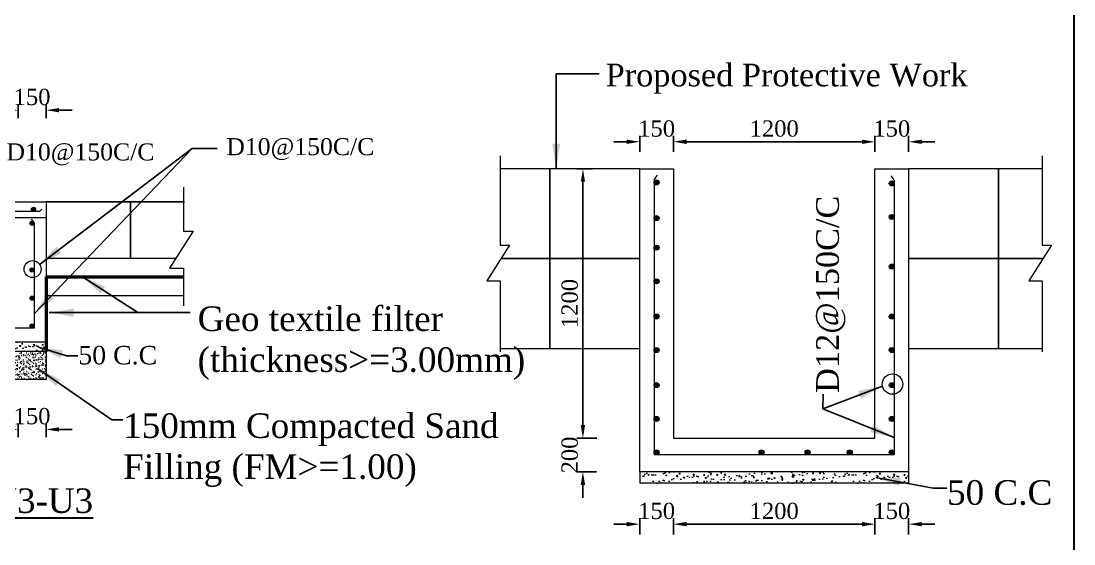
# Model space of a CAD drawing. Header units: metres. Extents: x -2434 to 11656, y -15288 to 8109.
# Drawn here: x 933 to 997.7, y -8324.4 to -8292.2 of the extents above; entities that cross this region are included whole.
import ezdxf

# ---------------------------------------------------------------- set-up
doc = ezdxf.new("R2010")
doc.units = ezdxf.units.M
doc.layers.add('Blocks', color=11, linetype='Continuous', lineweight=9)
doc.layers.add('LINE', color=7, linetype='Continuous')
doc.styles.get("Standard").update_dxf_attribs({"font": 'times.ttf'})
doc.dimstyles.get("Standard").update_dxf_attribs({"dimtxt": 0.5, "dimasz": 0.4075, "dimexe": 0.364, "dimexo": 0.219, "dimgap": 0.09, "dimtad": 0, "dimdec": 0, "dimlfac": 1000, "dimzin": 0, "dimdsep": 46, "dimtxsty": 'Standard', "dimcen": 0.09, "dimadec": 0, "dimazin": 0, "dimtfac": 1, "dimtdec": 0, "dimtofl": 0, "dimtmove": 0, "dimatfit": 3, "dimfxl": 1, "dimtolj": 1, "dimtzin": 0, "dimarcsym": 0})
pattern_1 = [(50, (988.93574, -8703.4802), (0.879952, -0.0769858), [0.0920115, -1.0121265]), (355, (988.9357, -8703.4802), (-0.1702228, 0.9228036), [0.0736092, -0.8097012]), (100.451, (989.0091, -8703.4866), (0.7097323, 0.8458136), [0.0781977, -0.8601747]), (46.1842, (988.9357, -8703.2348), (1.3093118, -0.2030644), [0.1380173, -1.5181897]), (96.6356, (989.0449, -8703.2518), (1.1466625, 1.1950654), [0.1172965, -1.290262]), (351.184, (988.9357, -8703.2348), (1.1466642, 1.1950633), [0.110414, -1.214552]), (21, (989.0584, -8703.2962), (0.7322999, -0.4939425), [0.0920115, -1.0121265]), (326, (989.0584, -8703.2962), (0.2985038, 0.8896279), [0.0736092, -0.8097012]), (71.4514, (989.11945, -8703.3373), (1.0308017, 0.3956874), [0.0781977, -0.8601747]), (37.5, (988.93574, -8703.4802), (0.01491795, 0.40840084), [0, -0.79988664, 0, -0.8219694, 0, -0.81276825]), (7.5, (988.93574, -8703.4802), (0.32273897, 0.4838722), [0, -0.46864524, 0, -0.78148434, 0, -0.30977205]), (327.5, (988.66216, -8703.4802), (0.65490257, -0.02766983), [0, -0.306705, 0, -0.9569196, 0, -1.2697587]), (317.5, (988.5395, -8703.4802), (0.71546395, 0.12280995), [0, -0.3987165, 0, -0.6354928, 0, -0.9017127])]
pattern_2 = [(50, (935.72, -8631.5901), (0.7332933, -0.0641548), [0.0766762, -0.8434387]), (355, (935.72, -8631.5901), (-0.1418524, 0.769003), [0.061341, -0.674751]), (100.451, (935.7811, -8631.5955), (0.5914436, 0.7048447), [0.0651647, -0.7168122]), (46.1842, (935.72, -8631.3857), (1.0910931, -0.1692204), [0.1150144, -1.265158]), (96.6356, (935.8109, -8631.3998), (0.955552, 0.995888), [0.097747, -1.0752184]), (351.184, (935.72, -8631.3857), (0.9555535, 0.995886), [0.0920115, -1.0121265]), (21, (935.8222, -8631.4368), (0.6102499, -0.4116187), [0.0766762, -0.8434387]), (326, (935.8222, -8631.4368), (0.2487532, 0.7413566), [0.061341, -0.674751]), (71.4514, (935.8731, -8631.4711), (0.8590014, 0.3297395), [0.0651647, -0.7168122]), (37.5, (935.71998, -8631.59013), (0.01243163, 0.34033403), [0, -0.6665722, 0, -0.6849745, 0, -0.6773069]), (7.5, (935.71998, -8631.59013), (0.26894914, 0.4032268), [0, -0.3905377, 0, -0.65123695, 0, -0.25814338]), (327.5, (935.492, -8631.59013), (0.54575215, -0.0230582), [0, -0.2555875, 0, -0.797433, 0, -1.05813225]), (317.5, (935.38976, -8631.59013), (0.59621996, 0.1023416), [0, -0.33226375, 0, -0.5295773, 0, -0.75142725])]
pattern_3 = [(37.5, (935.71998, -8631.59013), (-0.00920018, 0.28141261), [0, -0.221996, 0, -0.248285, 0, -0.23733125]), (7.5, (935.71998, -8631.59013), (0.2584759, 0.41217443), [0, -0.119761, 0, -0.2000885, 0, -0.07667625]), (327.5, (935.54034, -8631.59013), (0.45482061, 0.00082638), [0, -0.073025, 0, -0.26289, 0, -0.3432175]), (317.5, (935.54034, -8631.59013), (0.43904496, 0.12818436), [0, -0.0365125, 0, -0.172339, 0, -0.1971675])]
pattern_4 = [(50, (976.63166, -8703.4802), (0.879952, -0.0769858), [0.0920115, -1.0121265]), (355, (976.6317, -8703.4802), (-0.1702228, 0.9228036), [0.0736092, -0.8097012]), (100.451, (976.705, -8703.4866), (0.7097323, 0.8458136), [0.0781977, -0.8601747]), (46.1842, (976.6317, -8703.2348), (1.3093118, -0.2030644), [0.1380173, -1.5181897]), (96.6356, (976.7408, -8703.2518), (1.1466625, 1.1950654), [0.1172965, -1.290262]), (351.184, (976.6317, -8703.2348), (1.1466642, 1.1950633), [0.110414, -1.214552]), (21, (976.75434, -8703.2962), (0.7322999, -0.4939425), [0.0920115, -1.0121265]), (326, (976.7543, -8703.2962), (0.2985038, 0.8896279), [0.0736092, -0.8097012]), (71.4514, (976.8154, -8703.3373), (1.0308017, 0.3956874), [0.0781977, -0.8601747]), (37.5, (976.63166, -8703.4802), (0.01491795, 0.40840084), [0, -0.79988664, 0, -0.8219694, 0, -0.81276825]), (7.5, (976.63166, -8703.4802), (0.32273897, 0.4838722), [0, -0.46864524, 0, -0.78148434, 0, -0.30977205]), (327.5, (976.35808, -8703.4802), (0.65490257, -0.02766983), [0, -0.306705, 0, -0.9569196, 0, -1.2697587]), (317.5, (976.2354, -8703.4802), (0.71546395, 0.12280995), [0, -0.3987165, 0, -0.6354928, 0, -0.9017127])]

# ---------------------------------------------------------------- blocks, each defined once
blk = doc.blocks.new('*D971')
at = {"layer": 'Blocks', "color": 0, "lineweight": -2, "ltscale": 0.5}
for p, q in [((970.229, -8299.642), (969.429, -8299.642)), ((971.029, -8300.27), (971.029, -8299.278)), ((973.099, -8300.27), (973.099, -8299.278)), ((973.899, -8299.642), (974.699, -8299.642))]:
    blk.add_line(p, q, dxfattribs=at)
at = {"layer": 'Blocks', "color": 0, "lineweight": -3, "ltscale": 0.5}
for points in [[(970.229, -8299.509), (970.229, -8299.776), (971.029, -8299.642)], [(973.899, -8299.509), (973.899, -8299.776), (973.099, -8299.642)]]:
    blk.add_solid(points, dxfattribs=at)
at = {"layer": 'Defpoints', "color": 0, "lineweight": -3, "ltscale": 0.5}
for p in [(973.099, -8299.642), (971.029, -8300.489), (973.099, -8300.489)]:
    blk.add_point(p, dxfattribs=at)
at = {"layer": 'Blocks', "color": 0, "lineweight": 30, "ltscale": 0.5, "insert": (972.064, -8298.834), "char_height": 1, "attachment_point": 5}
blk.add_mtext('\\A1;150', dxfattribs=at)
blk = doc.blocks.new('*D972')
at = {"layer": 'Blocks', "color": 0, "lineweight": -2, "ltscale": 0.5}
for p, q in [((984.674, -8299.642), (983.874, -8299.642)), ((985.474, -8300.27), (985.474, -8299.278)), ((987.544, -8300.27), (987.544, -8299.278)), ((988.344, -8299.642), (989.144, -8299.642))]:
    blk.add_line(p, q, dxfattribs=at)
at = {"layer": 'Blocks', "color": 0, "lineweight": -3, "ltscale": 0.5}
for points in [[(984.674, -8299.509), (984.674, -8299.776), (985.474, -8299.642)], [(988.344, -8299.509), (988.344, -8299.776), (987.544, -8299.642)]]:
    blk.add_solid(points, dxfattribs=at)
at = {"layer": 'Defpoints', "color": 0, "lineweight": -3, "ltscale": 0.5}
for p in [(987.544, -8299.642), (985.474, -8300.489), (987.544, -8300.489)]:
    blk.add_point(p, dxfattribs=at)
at = {"layer": 'Blocks', "color": 0, "lineweight": 30, "ltscale": 0.5, "insert": (986.509, -8298.834), "char_height": 1, "attachment_point": 5}
blk.add_mtext('\\A1;150', dxfattribs=at)
blk = doc.blocks.new('*D973')
at = {"layer": 'Blocks', "color": 0, "lineweight": -2, "ltscale": 0.5}
for p, q in [((973.099, -8300.27), (973.099, -8299.278)), ((973.899, -8299.642), (984.674, -8299.642)), ((985.474, -8300.27), (985.474, -8299.278))]:
    blk.add_line(p, q, dxfattribs=at)
at = {"layer": 'Blocks', "color": 0, "lineweight": -3, "ltscale": 0.5}
for points in [[(973.899, -8299.509), (973.899, -8299.776), (973.099, -8299.642)], [(984.674, -8299.509), (984.674, -8299.776), (985.474, -8299.642)]]:
    blk.add_solid(points, dxfattribs=at)
at = {"layer": 'Defpoints', "color": 0, "lineweight": -3, "ltscale": 0.5}
for p in [(985.474, -8299.642), (973.099, -8300.489), (985.474, -8300.489)]:
    blk.add_point(p, dxfattribs=at)
at = {"layer": 'Blocks', "color": 0, "lineweight": 30, "ltscale": 0.5, "insert": (979.286, -8298.834), "char_height": 1, "attachment_point": 5}
blk.add_mtext('\\A1;1200', dxfattribs=at)
blk = doc.blocks.new('*D974')
at = {"layer": 'Blocks', "color": 0, "lineweight": -2, "ltscale": 0.5}
for p, q in [((968.117, -8301.304), (967.171, -8301.304)), ((967.535, -8302.104), (967.535, -8317.064)), ((968.382, -8317.864), (967.171, -8317.864))]:
    blk.add_line(p, q, dxfattribs=at)
at = {"layer": 'Blocks', "color": 0, "lineweight": -3, "ltscale": 0.5}
for points in [[(967.402, -8302.104), (967.668, -8302.104), (967.535, -8301.304)], [(967.402, -8317.064), (967.668, -8317.064), (967.535, -8317.864)]]:
    blk.add_solid(points, dxfattribs=at)
at = {"layer": 'Defpoints', "color": 0, "lineweight": -3, "ltscale": 0.5}
for p in [(968.336, -8301.304), (967.535, -8317.864), (968.601, -8317.864)]:
    blk.add_point(p, dxfattribs=at)
at = {"layer": 'Blocks', "color": 0, "lineweight": 30, "ltscale": 0.5, "insert": (966.726, -8309.584), "char_height": 1, "attachment_point": 5, "rotation": 90}
blk.add_mtext('\\A1;1200', dxfattribs=at)
blk = doc.blocks.new('*D975')
at = {"layer": 'Blocks', "color": 0, "lineweight": -2, "ltscale": 0.5}
for p, q in [((971.029, -8323.779), (971.029, -8322.788)), ((973.099, -8323.779), (973.099, -8322.788)), ((970.229, -8323.152), (969.429, -8323.152)), ((973.899, -8323.152), (974.699, -8323.152))]:
    blk.add_line(p, q, dxfattribs=at)
at = {"layer": 'Blocks', "color": 0, "lineweight": -3, "ltscale": 0.5}
for points in [[(970.229, -8323.018), (970.229, -8323.285), (971.029, -8323.152)], [(973.899, -8323.018), (973.899, -8323.285), (973.099, -8323.152)]]:
    blk.add_solid(points, dxfattribs=at)
at = {"layer": 'Defpoints', "color": 0, "lineweight": -3, "ltscale": 0.5}
for p in [(973.099, -8323.152), (971.029, -8323.998), (973.099, -8323.998)]:
    blk.add_point(p, dxfattribs=at)
at = {"layer": 'Blocks', "color": 0, "lineweight": 30, "ltscale": 0.5, "insert": (972.064, -8322.343), "char_height": 1, "attachment_point": 5}
blk.add_mtext('\\A1;150', dxfattribs=at)
blk = doc.blocks.new('*D976')
at = {"layer": 'Blocks', "color": 0, "lineweight": -2, "ltscale": 0.5}
for p, q in [((985.474, -8323.779), (985.474, -8322.788)), ((987.544, -8323.779), (987.544, -8322.788)), ((984.674, -8323.152), (983.874, -8323.152)), ((988.344, -8323.152), (989.144, -8323.152))]:
    blk.add_line(p, q, dxfattribs=at)
at = {"layer": 'Blocks', "color": 0, "lineweight": -3, "ltscale": 0.5}
for points in [[(984.674, -8323.018), (984.674, -8323.285), (985.474, -8323.152)], [(988.344, -8323.018), (988.344, -8323.285), (987.544, -8323.152)]]:
    blk.add_solid(points, dxfattribs=at)
at = {"layer": 'Defpoints', "color": 0, "lineweight": -3, "ltscale": 0.5}
for p in [(987.544, -8323.152), (985.474, -8323.998), (987.544, -8323.998)]:
    blk.add_point(p, dxfattribs=at)
at = {"layer": 'Blocks', "color": 0, "lineweight": 30, "ltscale": 0.5, "insert": (986.509, -8322.343), "char_height": 1, "attachment_point": 5}
blk.add_mtext('\\A1;150', dxfattribs=at)
blk = doc.blocks.new('*D977')
at = {"layer": 'Blocks', "color": 0, "lineweight": -2, "ltscale": 0.5}
for p, q in [((973.099, -8323.779), (973.099, -8322.788)), ((985.474, -8323.779), (985.474, -8322.788)), ((973.899, -8323.152), (984.674, -8323.152))]:
    blk.add_line(p, q, dxfattribs=at)
at = {"layer": 'Blocks', "color": 0, "lineweight": -3, "ltscale": 0.5}
for points in [[(973.899, -8323.018), (973.899, -8323.285), (973.099, -8323.152)], [(984.674, -8323.018), (984.674, -8323.285), (985.474, -8323.152)]]:
    blk.add_solid(points, dxfattribs=at)
at = {"layer": 'Defpoints', "color": 0, "lineweight": -3, "ltscale": 0.5}
for p in [(985.474, -8323.152), (973.099, -8323.998), (985.474, -8323.998)]:
    blk.add_point(p, dxfattribs=at)
at = {"layer": 'Blocks', "color": 0, "lineweight": 30, "ltscale": 0.5, "insert": (979.286, -8322.343), "char_height": 1, "attachment_point": 5}
blk.add_mtext('\\A1;1200', dxfattribs=at)
blk = doc.blocks.new('*D978')
at = {"layer": 'Blocks', "color": 0, "lineweight": -2, "ltscale": 0.5}
for p, q in [((967.535, -8317.064), (967.535, -8316.264)), ((968.382, -8317.864), (967.171, -8317.864)), ((968.37, -8319.934), (967.171, -8319.934)), ((967.535, -8320.734), (967.535, -8321.534))]:
    blk.add_line(p, q, dxfattribs=at)
at = {"layer": 'Blocks', "color": 0, "lineweight": -3, "ltscale": 0.5}
for points in [[(967.402, -8317.064), (967.668, -8317.064), (967.535, -8317.864)], [(967.402, -8320.734), (967.668, -8320.734), (967.535, -8319.934)]]:
    blk.add_solid(points, dxfattribs=at)
at = {"layer": 'Defpoints', "color": 0, "lineweight": -3, "ltscale": 0.5}
for p in [(968.601, -8317.864), (967.535, -8319.934), (968.589, -8319.934)]:
    blk.add_point(p, dxfattribs=at)
at = {"layer": 'Blocks', "color": 0, "lineweight": 30, "ltscale": 0.5, "insert": (966.726, -8318.899), "char_height": 1, "attachment_point": 5, "rotation": 90}
blk.add_mtext('\\A1;200', dxfattribs=at)
blk = doc.blocks.new('*D983')
at = {"layer": 'Blocks', "color": 0, "lineweight": -2, "ltscale": 0.5}
for p, q in [((932.035, -8297.701), (931.235, -8297.701)), ((932.835, -8298.188), (932.835, -8297.337)), ((934.56, -8298.188), (934.56, -8297.337)), ((935.36, -8297.701), (936.16, -8297.701))]:
    blk.add_line(p, q, dxfattribs=at)
at = {"layer": 'Blocks', "color": 0, "lineweight": -3, "ltscale": 0.5}
for points in [[(932.035, -8297.568), (932.035, -8297.835), (932.835, -8297.701)], [(935.36, -8297.568), (935.36, -8297.835), (934.56, -8297.701)]]:
    blk.add_solid(points, dxfattribs=at)
at = {"layer": 'Defpoints', "color": 0, "lineweight": -3, "ltscale": 0.5}
for p in [(934.56, -8297.701), (932.835, -8298.407), (934.56, -8298.407)]:
    blk.add_point(p, dxfattribs=at)
at = {"layer": 'Blocks', "color": 0, "lineweight": 30, "ltscale": 0.5, "insert": (933.698, -8296.893), "char_height": 1, "attachment_point": 5}
blk.add_mtext('\\A1;150', dxfattribs=at)
blk = doc.blocks.new('*D988')
at = {"layer": 'Blocks', "color": 0, "lineweight": -2, "ltscale": 0.5}
for p, q in [((932.835, -8317.813), (932.835, -8316.963)), ((934.56, -8317.813), (934.56, -8316.963)), ((932.035, -8317.327), (931.235, -8317.327)), ((935.36, -8317.327), (936.16, -8317.327))]:
    blk.add_line(p, q, dxfattribs=at)
at = {"layer": 'Blocks', "color": 0, "lineweight": -3, "ltscale": 0.5}
for points in [[(932.035, -8317.193), (932.035, -8317.46), (932.835, -8317.327)], [(935.36, -8317.193), (935.36, -8317.46), (934.56, -8317.327)]]:
    blk.add_solid(points, dxfattribs=at)
at = {"layer": 'Defpoints', "color": 0, "lineweight": -3, "ltscale": 0.5}
for p in [(934.56, -8317.327), (932.835, -8318.032), (934.56, -8318.032)]:
    blk.add_point(p, dxfattribs=at)
at = {"layer": 'Blocks', "color": 0, "lineweight": 30, "ltscale": 0.5, "insert": (933.698, -8316.518), "char_height": 1, "attachment_point": 5}
blk.add_mtext('\\A1;150', dxfattribs=at)
blk = doc.blocks.new('*D1098')
at = {"layer": 'Blocks', "color": 0, "lineweight": -2, "ltscale": 0.5}
for p, q in [((970.229, -8299.642), (969.429, -8299.642)), ((971.029, -8300.27), (971.029, -8299.278)), ((973.099, -8300.27), (973.099, -8299.278)), ((973.899, -8299.642), (974.699, -8299.642))]:
    blk.add_line(p, q, dxfattribs=at)
at = {"layer": 'Blocks', "color": 0, "lineweight": -3, "ltscale": 0.5}
for points in [[(970.229, -8299.509), (970.229, -8299.776), (971.029, -8299.642)], [(973.899, -8299.509), (973.899, -8299.776), (973.099, -8299.642)]]:
    blk.add_solid(points, dxfattribs=at)
at = {"layer": 'Defpoints', "color": 0, "lineweight": -3, "ltscale": 0.5}
for p in [(973.099, -8299.642), (971.029, -8300.489), (973.099, -8300.489)]:
    blk.add_point(p, dxfattribs=at)
at = {"layer": 'Blocks', "color": 0, "lineweight": 30, "ltscale": 0.5, "insert": (972.064, -8298.834), "char_height": 1, "attachment_point": 5}
blk.add_mtext('\\A1;150', dxfattribs=at)
blk = doc.blocks.new('*D1099')
at = {"layer": 'Blocks', "color": 0, "lineweight": -2, "ltscale": 0.5}
for p, q in [((984.674, -8299.642), (983.874, -8299.642)), ((985.474, -8300.27), (985.474, -8299.278)), ((987.544, -8300.27), (987.544, -8299.278)), ((988.344, -8299.642), (989.144, -8299.642))]:
    blk.add_line(p, q, dxfattribs=at)
at = {"layer": 'Blocks', "color": 0, "lineweight": -3, "ltscale": 0.5}
for points in [[(984.674, -8299.509), (984.674, -8299.776), (985.474, -8299.642)], [(988.344, -8299.509), (988.344, -8299.776), (987.544, -8299.642)]]:
    blk.add_solid(points, dxfattribs=at)
at = {"layer": 'Defpoints', "color": 0, "lineweight": -3, "ltscale": 0.5}
for p in [(987.544, -8299.642), (985.474, -8300.489), (987.544, -8300.489)]:
    blk.add_point(p, dxfattribs=at)
at = {"layer": 'Blocks', "color": 0, "lineweight": 30, "ltscale": 0.5, "insert": (986.509, -8298.834), "char_height": 1, "attachment_point": 5}
blk.add_mtext('\\A1;150', dxfattribs=at)
blk = doc.blocks.new('*D1100')
at = {"layer": 'Blocks', "color": 0, "lineweight": -2, "ltscale": 0.5}
for p, q in [((973.099, -8300.27), (973.099, -8299.278)), ((973.899, -8299.642), (984.674, -8299.642)), ((985.474, -8300.27), (985.474, -8299.278))]:
    blk.add_line(p, q, dxfattribs=at)
at = {"layer": 'Blocks', "color": 0, "lineweight": -3, "ltscale": 0.5}
for points in [[(973.899, -8299.509), (973.899, -8299.776), (973.099, -8299.642)], [(984.674, -8299.509), (984.674, -8299.776), (985.474, -8299.642)]]:
    blk.add_solid(points, dxfattribs=at)
at = {"layer": 'Defpoints', "color": 0, "lineweight": -3, "ltscale": 0.5}
for p in [(985.474, -8299.642), (973.099, -8300.489), (985.474, -8300.489)]:
    blk.add_point(p, dxfattribs=at)
at = {"layer": 'Blocks', "color": 0, "lineweight": 30, "ltscale": 0.5, "insert": (979.286, -8298.834), "char_height": 1, "attachment_point": 5}
blk.add_mtext('\\A1;1200', dxfattribs=at)
blk = doc.blocks.new('*D1101')
at = {"layer": 'Blocks', "color": 0, "lineweight": -2, "ltscale": 0.5}
for p, q in [((968.117, -8301.304), (967.171, -8301.304)), ((967.535, -8302.104), (967.535, -8317.064)), ((968.382, -8317.864), (967.171, -8317.864))]:
    blk.add_line(p, q, dxfattribs=at)
at = {"layer": 'Blocks', "color": 0, "lineweight": -3, "ltscale": 0.5}
for points in [[(967.402, -8302.104), (967.668, -8302.104), (967.535, -8301.304)], [(967.402, -8317.064), (967.668, -8317.064), (967.535, -8317.864)]]:
    blk.add_solid(points, dxfattribs=at)
at = {"layer": 'Defpoints', "color": 0, "lineweight": -3, "ltscale": 0.5}
for p in [(968.336, -8301.304), (967.535, -8317.864), (968.601, -8317.864)]:
    blk.add_point(p, dxfattribs=at)
at = {"layer": 'Blocks', "color": 0, "lineweight": 30, "ltscale": 0.5, "insert": (966.726, -8309.584), "char_height": 1, "attachment_point": 5, "rotation": 90}
blk.add_mtext('\\A1;1200', dxfattribs=at)
blk = doc.blocks.new('*D1102')
at = {"layer": 'Blocks', "color": 0, "lineweight": -2, "ltscale": 0.5}
for p, q in [((971.029, -8323.779), (971.029, -8322.788)), ((973.099, -8323.779), (973.099, -8322.788)), ((970.229, -8323.152), (969.429, -8323.152)), ((973.899, -8323.152), (974.699, -8323.152))]:
    blk.add_line(p, q, dxfattribs=at)
at = {"layer": 'Blocks', "color": 0, "lineweight": -3, "ltscale": 0.5}
for points in [[(970.229, -8323.018), (970.229, -8323.285), (971.029, -8323.152)], [(973.899, -8323.018), (973.899, -8323.285), (973.099, -8323.152)]]:
    blk.add_solid(points, dxfattribs=at)
at = {"layer": 'Defpoints', "color": 0, "lineweight": -3, "ltscale": 0.5}
for p in [(973.099, -8323.152), (971.029, -8323.998), (973.099, -8323.998)]:
    blk.add_point(p, dxfattribs=at)
at = {"layer": 'Blocks', "color": 0, "lineweight": 30, "ltscale": 0.5, "insert": (972.064, -8322.343), "char_height": 1, "attachment_point": 5}
blk.add_mtext('\\A1;150', dxfattribs=at)
blk = doc.blocks.new('*D1103')
at = {"layer": 'Blocks', "color": 0, "lineweight": -2, "ltscale": 0.5}
for p, q in [((985.474, -8323.779), (985.474, -8322.788)), ((987.544, -8323.779), (987.544, -8322.788)), ((984.674, -8323.152), (983.874, -8323.152)), ((988.344, -8323.152), (989.144, -8323.152))]:
    blk.add_line(p, q, dxfattribs=at)
at = {"layer": 'Blocks', "color": 0, "lineweight": -3, "ltscale": 0.5}
for points in [[(984.674, -8323.018), (984.674, -8323.285), (985.474, -8323.152)], [(988.344, -8323.018), (988.344, -8323.285), (987.544, -8323.152)]]:
    blk.add_solid(points, dxfattribs=at)
at = {"layer": 'Defpoints', "color": 0, "lineweight": -3, "ltscale": 0.5}
for p in [(987.544, -8323.152), (985.474, -8323.998), (987.544, -8323.998)]:
    blk.add_point(p, dxfattribs=at)
at = {"layer": 'Blocks', "color": 0, "lineweight": 30, "ltscale": 0.5, "insert": (986.509, -8322.343), "char_height": 1, "attachment_point": 5}
blk.add_mtext('\\A1;150', dxfattribs=at)
blk = doc.blocks.new('*D1104')
at = {"layer": 'Blocks', "color": 0, "lineweight": -2, "ltscale": 0.5}
for p, q in [((973.099, -8323.779), (973.099, -8322.788)), ((985.474, -8323.779), (985.474, -8322.788)), ((973.899, -8323.152), (984.674, -8323.152))]:
    blk.add_line(p, q, dxfattribs=at)
at = {"layer": 'Blocks', "color": 0, "lineweight": -3, "ltscale": 0.5}
for points in [[(973.899, -8323.018), (973.899, -8323.285), (973.099, -8323.152)], [(984.674, -8323.018), (984.674, -8323.285), (985.474, -8323.152)]]:
    blk.add_solid(points, dxfattribs=at)
at = {"layer": 'Defpoints', "color": 0, "lineweight": -3, "ltscale": 0.5}
for p in [(985.474, -8323.152), (973.099, -8323.998), (985.474, -8323.998)]:
    blk.add_point(p, dxfattribs=at)
at = {"layer": 'Blocks', "color": 0, "lineweight": 30, "ltscale": 0.5, "insert": (979.286, -8322.343), "char_height": 1, "attachment_point": 5}
blk.add_mtext('\\A1;1200', dxfattribs=at)
blk = doc.blocks.new('*D1105')
at = {"layer": 'Blocks', "color": 0, "lineweight": -2, "ltscale": 0.5}
for p, q in [((967.535, -8317.064), (967.535, -8316.264)), ((968.382, -8317.864), (967.171, -8317.864)), ((968.37, -8319.934), (967.171, -8319.934)), ((967.535, -8320.734), (967.535, -8321.534))]:
    blk.add_line(p, q, dxfattribs=at)
at = {"layer": 'Blocks', "color": 0, "lineweight": -3, "ltscale": 0.5}
for points in [[(967.402, -8317.064), (967.668, -8317.064), (967.535, -8317.864)], [(967.402, -8320.734), (967.668, -8320.734), (967.535, -8319.934)]]:
    blk.add_solid(points, dxfattribs=at)
at = {"layer": 'Defpoints', "color": 0, "lineweight": -3, "ltscale": 0.5}
for p in [(968.601, -8317.864), (967.535, -8319.934), (968.589, -8319.934)]:
    blk.add_point(p, dxfattribs=at)
at = {"layer": 'Blocks', "color": 0, "lineweight": 30, "ltscale": 0.5, "insert": (966.726, -8318.899), "char_height": 1, "attachment_point": 5, "rotation": 90}
blk.add_mtext('\\A1;200', dxfattribs=at)
blk = doc.blocks.new('*D1110')
at = {"layer": 'Blocks', "color": 0, "lineweight": -2, "ltscale": 0.5}
for p, q in [((932.035, -8297.701), (931.235, -8297.701)), ((932.835, -8298.188), (932.835, -8297.337)), ((934.56, -8298.188), (934.56, -8297.337)), ((935.36, -8297.701), (936.16, -8297.701))]:
    blk.add_line(p, q, dxfattribs=at)
at = {"layer": 'Blocks', "color": 0, "lineweight": -3, "ltscale": 0.5}
for points in [[(932.035, -8297.568), (932.035, -8297.835), (932.835, -8297.701)], [(935.36, -8297.568), (935.36, -8297.835), (934.56, -8297.701)]]:
    blk.add_solid(points, dxfattribs=at)
at = {"layer": 'Defpoints', "color": 0, "lineweight": -3, "ltscale": 0.5}
for p in [(934.56, -8297.701), (932.835, -8298.407), (934.56, -8298.407)]:
    blk.add_point(p, dxfattribs=at)
at = {"layer": 'Blocks', "color": 0, "lineweight": 30, "ltscale": 0.5, "insert": (933.698, -8296.893), "char_height": 1, "attachment_point": 5}
blk.add_mtext('\\A1;150', dxfattribs=at)
blk = doc.blocks.new('*D1115')
at = {"layer": 'Blocks', "color": 0, "lineweight": -2, "ltscale": 0.5}
for p, q in [((932.835, -8317.813), (932.835, -8316.963)), ((934.56, -8317.813), (934.56, -8316.963)), ((932.035, -8317.327), (931.235, -8317.327)), ((935.36, -8317.327), (936.16, -8317.327))]:
    blk.add_line(p, q, dxfattribs=at)
at = {"layer": 'Blocks', "color": 0, "lineweight": -3, "ltscale": 0.5}
for points in [[(932.035, -8317.193), (932.035, -8317.46), (932.835, -8317.327)], [(935.36, -8317.193), (935.36, -8317.46), (934.56, -8317.327)]]:
    blk.add_solid(points, dxfattribs=at)
at = {"layer": 'Defpoints', "color": 0, "lineweight": -3, "ltscale": 0.5}
for p in [(934.56, -8317.327), (932.835, -8318.032), (934.56, -8318.032)]:
    blk.add_point(p, dxfattribs=at)
at = {"layer": 'Blocks', "color": 0, "lineweight": 30, "ltscale": 0.5, "insert": (933.698, -8316.518), "char_height": 1, "attachment_point": 5}
blk.add_mtext('\\A1;150', dxfattribs=at)

msp = doc.modelspace()

# ---------------------------------------------------------------- hatches: boundary and pattern name
at = {"layer": 'Blocks', "lineweight": 13, "ltscale": 0.05}
for points in [[(972.218166, -8302.141869, 1), (971.909553, -8302.141869, 1)], [(972.218166, -8302.141869, 1), (971.909553, -8302.141869, 1)], [(986.663418, -8302.203952, 1), (986.354806, -8302.203952, 1)], [(986.663418, -8302.203952, 1), (986.354806, -8302.203952, 1)], [(933.917496, -8303.799937, 1), (933.660319, -8303.799937, 1)], [(933.917496, -8303.799937, 1), (933.660319, -8303.799937, 1)], [(972.218166, -8304.336426, 1), (971.909553, -8304.336426, 1)], [(972.218166, -8304.336426, 1), (971.909553, -8304.336426, 1)], [(986.663418, -8304.267326, 1), (986.354806, -8304.267326, 1)], [(986.663418, -8304.267326, 1), (986.354806, -8304.267326, 1)], [(933.826373, -8304.659647, 1), (933.569196, -8304.659647, 1)], [(933.826373, -8304.659647, 1), (933.569196, -8304.659647, 1)], [(972.218166, -8306.151624, 1), (971.909553, -8306.151624, 1)], [(972.218166, -8306.151624, 1), (971.909553, -8306.151624, 1)], [(933.826373, -8307.527906, 1), (933.569196, -8307.527906, 1)], [(933.826373, -8307.527906, 1), (933.569196, -8307.527906, 1)], [(986.663418, -8307.315662, 1), (986.354806, -8307.315662, 1)], [(986.663418, -8307.315662, 1), (986.354806, -8307.315662, 1)], [(972.218166, -8308.222537, 1), (971.909553, -8308.222537, 1)], [(972.218166, -8308.222537, 1), (971.909553, -8308.222537, 1)], [(933.826373, -8309.257615, 1), (933.569196, -8309.257615, 1)], [(933.826373, -8309.257615, 1), (933.569196, -8309.257615, 1)], [(933.826373, -8310.970993, 1), (933.569196, -8310.970993, 1)], [(933.826373, -8310.970993, 1), (933.569196, -8310.970993, 1)], [(972.218166, -8310.37561, 1), (971.909553, -8310.37561, 1)], [(972.218166, -8310.37561, 1), (971.909553, -8310.37561, 1)], [(986.663418, -8310.388792, 1), (986.354806, -8310.388792, 1)], [(986.663418, -8310.388792, 1), (986.354806, -8310.388792, 1)], [(972.218166, -8312.447499, 1), (971.909553, -8312.447499, 1)], [(972.218166, -8312.447499, 1), (971.909553, -8312.447499, 1)], [(986.663418, -8312.447499, 1), (986.354806, -8312.447499, 1)], [(986.663418, -8312.447499, 1), (986.354806, -8312.447499, 1)], [(972.218166, -8314.605539, 1), (971.909553, -8314.605539, 1)], [(972.218166, -8314.605539, 1), (971.909553, -8314.605539, 1)], [(986.663418, -8314.605539, 1), (986.354806, -8314.605539, 1)], [(986.663418, -8314.605539, 1), (986.354806, -8314.605539, 1)], [(972.218166, -8316.681189, 1), (971.909553, -8316.681189, 1)], [(972.218166, -8316.681189, 1), (971.909553, -8316.681189, 1)], [(986.663418, -8316.681189, 1), (986.354806, -8316.681189, 1)], [(986.663418, -8316.681189, 1), (986.354806, -8316.681189, 1)], [(972.218166, -8318.737243, 1), (971.909553, -8318.737243, 1)], [(972.218166, -8318.737243, 1), (971.909553, -8318.737243, 1)], [(978.661501, -8318.737243, 1), (978.352888, -8318.737243, 1)], [(978.661501, -8318.737243, 1), (978.352888, -8318.737243, 1)], [(981.490217, -8318.737243, 1), (981.181605, -8318.737243, 1)], [(981.490217, -8318.737243, 1), (981.181605, -8318.737243, 1)], [(984.076924, -8318.737243, 1), (983.768311, -8318.737243, 1)], [(984.076924, -8318.737243, 1), (983.768311, -8318.737243, 1)], [(986.663418, -8318.737243, 1), (986.354806, -8318.737243, 1)], [(986.663418, -8318.737243, 1), (986.354806, -8318.737243, 1)]]:
    msp.add_hatch(color=0, dxfattribs=at).paths.add_polyline_path(points)
at = {"layer": 'Blocks', "lineweight": 5, "ltscale": 0.05}
h = msp.add_hatch(dxfattribs=at)
h.set_pattern_fill('AR-CONC', color=0, scale=0.004025, style=0)
h.set_pattern_definition(pattern_2)
h.paths.add_polyline_path([(924.210285, -8312.542989), (934.560285, -8312.542989), (934.560285, -8311.967989), (924.210285, -8311.967989)])
h = msp.add_hatch(dxfattribs=at)
h.set_pattern_fill('AR-CONC', color=0, scale=0.004025, style=0)
h.set_pattern_definition(pattern_2)
h.paths.add_polyline_path([(924.210285, -8312.542989), (934.560285, -8312.542989), (934.560285, -8311.967989), (924.210285, -8311.967989)])
h = msp.add_hatch(dxfattribs=at)
h.set_pattern_fill('AR-SAND', color=0, scale=0.00575, style=0)
h.set_pattern_definition(pattern_3)
h.paths.add_polyline_path([(924.210285, -8314.267989), (934.560285, -8314.267989), (934.560285, -8312.542989), (924.210285, -8312.542989)])
h = msp.add_hatch(dxfattribs=at)
h.set_pattern_fill('AR-SAND', color=0, scale=0.00575, style=0)
h.set_pattern_definition(pattern_3)
h.paths.add_polyline_path([(924.210285, -8314.267989), (934.560285, -8314.267989), (934.560285, -8312.542989), (924.210285, -8312.542989)])
h = msp.add_hatch(dxfattribs=at)
h.set_pattern_fill('AR-CONC', color=0, scale=0.00483, style=0)
h.set_pattern_definition(pattern_4)
h.paths.add_polyline_path([(971.02886, -8319.933638), (971.02886, -8320.623638), (975.240028, -8320.623638), (975.240028, -8319.933638)])
h = msp.add_hatch(dxfattribs=at)
h.set_pattern_fill('AR-CONC', color=0, scale=0.00483, style=0)
h.set_pattern_definition(pattern_4)
h.paths.add_polyline_path([(971.02886, -8319.933638), (971.02886, -8320.623638), (975.240028, -8320.623638), (975.240028, -8319.933638)])
h = msp.add_hatch(dxfattribs=at)
h.set_pattern_fill('AR-CONC', color=0, scale=0.00483, style=0)
h.set_pattern_definition(pattern_1)
h.paths.add_polyline_path([(987.544112, -8319.933638), (975.124112, -8319.933638), (975.124112, -8320.623638), (987.544112, -8320.623638)])
h = msp.add_hatch(dxfattribs=at)
h.set_pattern_fill('AR-CONC', color=0, scale=0.00483, style=0)
h.set_pattern_definition(pattern_1)
h.paths.add_polyline_path([(987.544112, -8319.933638), (975.124112, -8319.933638), (975.124112, -8320.623638), (987.544112, -8320.623638)])

# ---------------------------------------------------------------- linework, layer by layer
at = {"layer": 'Blocks', "color": 0, "lineweight": 13, "ltscale": 0.05}
for p, q in [((971.02886, -8301.303638), (973.09886, -8301.303638)), ((971.02886, -8310.086137), (971.02886, -8301.303638)), ((971.02886, -8301.303638), (973.09886, -8301.303638)), ((971.02886, -8310.086137), (971.02886, -8301.303638)), ((971.909553, -8301.975677), (972.116824, -8301.695371)), ((971.909553, -8301.975677), (972.116824, -8301.695371)), ((973.09886, -8301.303638), (973.09886, -8309.583638)), ((973.09886, -8301.303638), (973.09886, -8309.583638)), ((985.474112, -8309.583638), (985.474112, -8301.303638)), ((985.474112, -8301.303638), (987.544112, -8301.303638)), ((985.474112, -8309.583638), (985.474112, -8301.303638)), ((985.474112, -8301.303638), (987.544112, -8301.303638)), ((986.663418, -8301.990206), (986.463193, -8301.740433)), ((986.663418, -8301.990206), (986.463193, -8301.740433)), ((987.544112, -8301.303638), (987.544112, -8319.933638)), ((987.544112, -8301.303638), (987.544112, -8319.933638)), ((924.210285, -8303.342989), (934.560285, -8303.342989)), ((924.210285, -8303.342989), (934.560285, -8303.342989)), ((932.835285, -8303.342989), (934.560285, -8303.342989)), ((932.835285, -8303.342989), (934.560285, -8303.342989)), ((934.560285, -8303.342989), (934.560285, -8311.967989)), ((934.560285, -8303.342989), (943.064633, -8303.342989)), ((934.560285, -8303.342989), (934.560285, -8311.967989)), ((934.560285, -8303.342989), (943.064633, -8303.342989)), ((924.210285, -8304.291829), (934.560285, -8304.291829)), ((924.210285, -8304.291829), (934.560285, -8304.291829)), ((934.153643, -8303.928526), (934.308034, -8303.794003)), ((934.153643, -8303.928526), (934.308034, -8303.794003)), ((933.826373, -8304.608128), (933.659519, -8304.399983)), ((933.826373, -8304.608128), (933.659519, -8304.399983)), ((934.560285, -8306.792989), (942.534756, -8306.792989)), ((934.560285, -8306.792989), (942.534756, -8306.792989)), ((934.560285, -8309.092989), (942.999691, -8309.092989)), ((934.560285, -8309.092989), (942.999691, -8309.092989)), ((971.02886, -8319.933638), (971.02886, -8309.583638)), ((971.02886, -8319.933638), (971.02886, -8309.583638)), ((973.09886, -8309.583638), (973.09886, -8317.863638)), ((973.09886, -8309.583638), (973.09886, -8317.863638)), ((985.474112, -8317.863638), (985.474112, -8309.583638)), ((985.474112, -8317.863638), (985.474112, -8309.583638)), ((934.560285, -8311.967989), (924.210285, -8311.967989)), ((934.560285, -8311.967989), (924.210285, -8311.967989)), ((934.560285, -8311.967989), (934.560285, -8312.542989)), ((934.560285, -8311.967989), (934.560285, -8312.542989)), ((934.560285, -8312.542989), (924.210285, -8312.542989)), ((934.560285, -8312.542989), (924.210285, -8312.542989)), ((934.560285, -8312.542989), (934.560285, -8314.267989)), ((934.560285, -8312.542989), (934.560285, -8314.267989)), ((934.560285, -8314.267989), (924.210285, -8314.267989)), ((934.560285, -8314.267989), (924.210285, -8314.267989)), ((973.09886, -8317.863638), (985.474112, -8317.863638)), ((973.09886, -8317.863638), (985.474112, -8317.863638)), ((987.544112, -8319.933638), (971.02886, -8319.933638)), ((971.02886, -8319.933638), (971.02886, -8320.623638)), ((987.544112, -8319.933638), (971.02886, -8319.933638)), ((971.02886, -8319.933638), (971.02886, -8320.623638)), ((987.544112, -8319.933638), (987.544112, -8320.623638)), ((987.544112, -8319.933638), (987.544112, -8320.623638)), ((987.544112, -8320.623638), (971.02886, -8320.623638)), ((987.544112, -8320.623638), (971.02886, -8320.623638))]:
    msp.add_line(p, q, dxfattribs=at)
at = {"layer": 'Blocks', "color": 0, "lineweight": 20, "ltscale": 0.05}
for p, q in [((971.909553, -8301.975677), (971.909553, -8318.898638)), ((971.909553, -8301.975677), (971.909553, -8318.898638)), ((986.663418, -8302.000834), (986.663418, -8318.898638)), ((986.663418, -8302.000834), (986.663418, -8318.898638)), ((934.153643, -8303.928526), (924.52156, -8303.928526)), ((934.153643, -8303.928526), (924.52156, -8303.928526)), ((933.826373, -8304.608128), (933.826373, -8311.105489)), ((933.826373, -8304.608128), (933.826373, -8311.105489)), ((933.826373, -8311.105489), (924.944196, -8311.105489)), ((933.826373, -8311.105489), (924.944196, -8311.105489)), ((986.663418, -8318.898638), (971.909553, -8318.898638)), ((986.663418, -8318.898638), (971.909553, -8318.898638))]:
    msp.add_line(p, q, dxfattribs=at)
at = {"layer": 'Blocks', "color": 0, "lineweight": 50, "ltscale": 0.05}
for q in [(942.999691, -8307.942989), (934.563926, -8312.542029), (942.999691, -8307.942989), (934.563926, -8312.542029)]:
    msp.add_line((934.563926, -8307.942989), q, dxfattribs=at)
at = {"layer": 'Blocks', "color": 0, "lineweight": 13, "ltscale": 0.05}
for points in [[(962.458024, -8300.509796), (962.458024, -8305.994744), (963.021261, -8305.994744), (961.627393, -8308.186689), (962.458024, -8308.186689), (962.458024, -8312.560078)], [(962.458024, -8300.509796), (962.458024, -8305.994744), (963.021261, -8305.994744), (961.627393, -8308.186689), (962.458024, -8308.186689), (962.458024, -8312.560078)], [(995.750717, -8300.509796), (995.750717, -8305.994744), (996.313955, -8305.994744), (994.920087, -8308.186689), (995.750717, -8308.186689), (995.750717, -8312.560078)], [(995.750717, -8300.509796), (995.750717, -8305.994744), (996.313955, -8305.994744), (994.920087, -8308.186689), (995.750717, -8308.186689), (995.750717, -8312.560078)], [(962.494164, -8306.823638), (965.50886, -8306.823638), (965.50886, -8301.303638), (962.458024, -8301.303638)], [(962.494164, -8306.823638), (965.50886, -8306.823638), (965.50886, -8301.303638), (962.458024, -8301.303638)], [(995.750717, -8301.303638), (993.064112, -8301.303638), (993.064112, -8306.823638), (995.786857, -8306.823638)], [(995.750717, -8301.303638), (993.064112, -8301.303638), (993.064112, -8306.823638), (995.786857, -8306.823638)], [(942.999691, -8302.434702), (942.999691, -8305.139217), (943.586397, -8305.139217), (942.134451, -8307.422494), (942.999691, -8307.422494), (942.999691, -8309.719387)], [(942.999691, -8302.434702), (942.999691, -8305.139217), (943.586397, -8305.139217), (942.134451, -8307.422494), (942.999691, -8307.422494), (942.999691, -8309.719387)], [(942.999691, -8303.342989), (939.735285, -8303.342989), (939.735285, -8306.792989), (942.534756, -8306.792989)], [(942.999691, -8303.342989), (939.735285, -8303.342989), (939.735285, -8306.792989), (942.534756, -8306.792989)], [(962.458024, -8312.343638), (965.50886, -8312.343638), (965.50886, -8306.823638), (962.494164, -8306.823638)], [(962.458024, -8312.343638), (965.50886, -8312.343638), (965.50886, -8306.823638), (962.494164, -8306.823638)], [(995.786857, -8306.823638), (993.064112, -8306.823638), (993.064112, -8312.343638), (995.750717, -8312.343638)], [(995.786857, -8306.823638), (993.064112, -8306.823638), (993.064112, -8312.343638), (995.750717, -8312.343638)]]:
    msp.add_lwpolyline(points, dxfattribs=at)
for points in [[(965.50886, -8306.823638), (971.02886, -8306.823638), (971.02886, -8301.303638), (965.50886, -8301.303638)], [(965.50886, -8306.823638), (971.02886, -8306.823638), (971.02886, -8301.303638), (965.50886, -8301.303638)], [(987.544112, -8306.823638), (993.064112, -8306.823638), (993.064112, -8301.303638), (987.544112, -8301.303638)], [(987.544112, -8306.823638), (993.064112, -8306.823638), (993.064112, -8301.303638), (987.544112, -8301.303638)], [(934.560285, -8306.792989), (939.735285, -8306.792989), (939.735285, -8303.342989), (934.560285, -8303.342989)], [(934.560285, -8306.792989), (939.735285, -8306.792989), (939.735285, -8303.342989), (934.560285, -8303.342989)], [(965.50886, -8312.343638), (971.02886, -8312.343638), (971.02886, -8306.823638), (965.50886, -8306.823638)], [(965.50886, -8312.343638), (971.02886, -8312.343638), (971.02886, -8306.823638), (965.50886, -8306.823638)], [(987.544112, -8312.343638), (993.064112, -8312.343638), (993.064112, -8306.823638), (987.544112, -8306.823638)], [(987.544112, -8312.343638), (993.064112, -8312.343638), (993.064112, -8306.823638), (987.544112, -8306.823638)]]:
    msp.add_lwpolyline(points, close=True, dxfattribs=at)
for centre, radius in [((972.06386, -8302.141869), 0.154306), ((972.06386, -8302.141869), 0.154306), ((986.509112, -8302.203952), 0.154306), ((986.509112, -8302.203952), 0.154306), ((933.788908, -8303.799937), 0.128589), ((933.788908, -8303.799937), 0.128589), ((972.06386, -8304.336426), 0.154306), ((972.06386, -8304.336426), 0.154306), ((986.509112, -8304.267326), 0.154306), ((986.509112, -8304.267326), 0.154306), ((933.697785, -8304.659647), 0.128589), ((933.697785, -8304.659647), 0.128589), ((972.06386, -8306.151624), 0.154306), ((972.06386, -8306.151624), 0.154306), ((933.733144, -8307.471896), 0.524005), ((933.733144, -8307.471896), 0.524005), ((933.697785, -8307.527906), 0.128589), ((933.697785, -8307.527906), 0.128589), ((986.509112, -8307.315662), 0.154306), ((986.509112, -8307.315662), 0.154306), ((972.06386, -8308.222537), 0.154306), ((972.06386, -8308.222537), 0.154306), ((933.697785, -8309.257615), 0.128589), ((933.697785, -8309.257615), 0.128589), ((933.697785, -8310.970993), 0.128589), ((933.697785, -8310.970993), 0.128589), ((972.06386, -8310.37561), 0.154306), ((972.06386, -8310.37561), 0.154306), ((986.509112, -8310.388792), 0.154306), ((986.509112, -8310.388792), 0.154306), ((972.06386, -8312.447499), 0.154306), ((972.06386, -8312.447499), 0.154306), ((986.509112, -8312.447499), 0.154306), ((986.509112, -8312.447499), 0.154306), ((986.551543, -8314.538326), 0.628806), ((986.551543, -8314.538326), 0.628806), ((972.06386, -8314.605539), 0.154306), ((972.06386, -8314.605539), 0.154306), ((986.509112, -8314.605539), 0.154306), ((986.509112, -8314.605539), 0.154306), ((972.06386, -8316.681189), 0.154306), ((972.06386, -8316.681189), 0.154306), ((986.509112, -8316.681189), 0.154306), ((986.509112, -8316.681189), 0.154306), ((972.06386, -8318.737243), 0.154306), ((972.06386, -8318.737243), 0.154306), ((978.507194, -8318.737243), 0.154306), ((978.507194, -8318.737243), 0.154306), ((981.335911, -8318.737243), 0.154306), ((981.335911, -8318.737243), 0.154306), ((983.922618, -8318.737243), 0.154306), ((983.922618, -8318.737243), 0.154306), ((986.509112, -8318.737243), 0.154306), ((986.509112, -8318.737243), 0.154306)]:
    msp.add_circle(centre, radius, dxfattribs=at)
at = {"layer": 'LINE', "color": 1, "linetype": 'ByBlock', "lineweight": 30, "ltscale": 0.5}
msp.add_lwpolyline([(805.939761, -8386.683725), (805.939761, -8251.083209), (997.698067, -8251.083209), (997.698067, -8386.683725), (805.939761, -8386.683725)], close=True, dxfattribs=at)
msp.add_lwpolyline([(805.939761, -8386.683725), (805.939761, -8251.083209), (997.698067, -8251.083209), (997.698067, -8386.683725), (805.939761, -8386.683725)], close=True, dxfattribs=at)

# ---------------------------------------------------------------- texts
at = {"color": 0, "linetype": 'ByBlock', "lineweight": 30, "ltscale": 0.5, "attachment_point": 1}
for s, insert, char_height, width in [('Proposed Protective Work', (968.932387, -8294.840264), 1.39465363, 72.91423283), ('Proposed Protective Work', (968.932387, -8294.840264), 1.39465363, 72.91423283), ('D10@150C/C', (932.126282, -8299.742084), 1.0459902, 54.68567462), ('D10@150C/C', (932.126282, -8299.742084), 1.0459902, 54.68567462), ('D10@150C/C', (945.630046, -8299.419814), 1.0459902, 54.68567462), ('D10@150C/C', (945.630046, -8299.419814), 1.0459902, 54.68567462), ('Geo textile filter\\P(thickness>=3.00mm) ', (943.867453, -8309.764392), 1.51040988, 91.1268782), ('Geo textile filter\\P(thickness>=3.00mm) ', (943.867453, -8309.764392), 1.51040988, 91.1268782), ('50 C.C', (936.537103, -8312.194352), 1.1328074, 68.34515865), ('50 C.C', (936.537103, -8312.194352), 1.1328074, 68.34515865), ('150mm Compacted Sand\\PFilling (FM>=1.00)', (939.294181, -8316.340221), 1.51040988, 91.1268782), ('150mm Compacted Sand\\PFilling (FM>=1.00)', (939.294181, -8316.340221), 1.51040988, 91.1268782), ('50 C.C', (989.904227, -8320.447704), 1.5104099, 91.1268782), ('50 C.C', (989.904227, -8320.447704), 1.5104099, 91.1268782), ('{\\LSECTION U3-U3}', (920.957311, -8320.954125), 1.50622592, 66.12756405), ('{\\LSECTION U3-U3}', (920.957311, -8320.954125), 1.50622592, 66.12756405)]:
    msp.add_mtext(s, dxfattribs=dict(at, insert=insert, char_height=char_height, width=width))
at = {"color": 0, "linetype": 'ByBlock', "lineweight": 30, "ltscale": 0.5, "insert": (981.862768, -8315.078113), "char_height": 1.3946536, "width": 72.91423283, "attachment_point": 1, "rotation": 90}
msp.add_mtext('D12@150C/C', dxfattribs=at)
msp.add_mtext('D12@150C/C', dxfattribs=at)

# ---------------------------------------------------------------- dimensions: what is measured, and where the dimension line sits
at = {"layer": 'Blocks', "color": 0, "lineweight": 30, "ltscale": 0.5}
for base, p1, p2, text, picture, middle in [((934.560285, -8297.701425), (932.835285, -8298.407088), (934.560285, -8298.407088), '150', '*D983', (933.697785, -8297.701425)), ((934.560285, -8297.701425), (932.835285, -8298.407088), (934.560285, -8298.407088), '150', '*D1110', (933.697785, -8297.701425)), ((973.09886, -8299.642476), (971.02886, -8300.489271), (973.09886, -8300.489271), '150', '*D971', (972.06386, -8299.642476)), ((973.09886, -8299.642476), (971.02886, -8300.489271), (973.09886, -8300.489271), '150', '*D1098', (972.06386, -8299.642476)), ((985.474112, -8299.642476), (973.09886, -8300.489271), (985.474112, -8300.489271), '1200', '*D973', (979.286486, -8299.642476)), ((985.474112, -8299.642476), (973.09886, -8300.489271), (985.474112, -8300.489271), '1200', '*D1100', (979.286486, -8299.642476)), ((987.544112, -8299.642476), (985.474112, -8300.489271), (987.544112, -8300.489271), '150', '*D972', (986.509112, -8299.642476)), ((987.544112, -8299.642476), (985.474112, -8300.489271), (987.544112, -8300.489271), '150', '*D1099', (986.509112, -8299.642476)), ((934.560285, -8317.326675), (932.835285, -8318.032338), (934.560285, -8318.032338), '150', '*D988', (933.697785, -8317.326675)), ((934.560285, -8317.326675), (932.835285, -8318.032338), (934.560285, -8318.032338), '150', '*D1115', (933.697785, -8317.326675)), ((973.09886, -8323.151562), (971.02886, -8323.998357), (973.09886, -8323.998357), '150', '*D975', (972.06386, -8323.151562)), ((973.09886, -8323.151562), (971.02886, -8323.998357), (973.09886, -8323.998357), '150', '*D1102', (972.06386, -8323.151562)), ((985.474112, -8323.151562), (973.09886, -8323.998357), (985.474112, -8323.998357), '1200', '*D977', (979.286486, -8323.151562)), ((985.474112, -8323.151562), (973.09886, -8323.998357), (985.474112, -8323.998357), '1200', '*D1104', (979.286486, -8323.151562)), ((987.544112, -8323.151562), (985.474112, -8323.998357), (987.544112, -8323.998357), '150', '*D976', (986.509112, -8323.151562)), ((987.544112, -8323.151562), (985.474112, -8323.998357), (987.544112, -8323.998357), '150', '*D1103', (986.509112, -8323.151562))]:
    dim = msp.add_linear_dim(base=base, p1=p1, p2=p2, text=text, dimstyle='Standard', override={"dimtxt": 1, "dimasz": 0.8, "dimgap": 0.3, "dimtad": 1, "dimdec": 2, "dimlfac": 1, "dimpost": ' m', "dimtdec": 2, "dimfxl": 0.12}, dxfattribs=at)
    dim.commit()
    dim.dimension.update_dxf_attribs({"geometry": picture, "text_midpoint": middle, "dimtype": 160})
for picture in ['*D974', '*D1101']:
    dim = msp.add_linear_dim(base=(967.534881, -8317.863638), p1=(968.335578, -8301.303638), p2=(968.601431, -8317.863638), angle=90, text='1200', dimstyle='Standard', override={"dimtxt": 1, "dimasz": 0.8, "dimgap": 0.3, "dimtad": 1, "dimdec": 2, "dimlfac": 1, "dimpost": ' m', "dimtdec": 2, "dimfxl": 0.12}, dxfattribs=at)
    dim.commit()
    dim.dimension.update_dxf_attribs({"geometry": picture, "text_midpoint": (966.726229, -8309.583638)})
for picture in ['*D978', '*D1105']:
    dim = msp.add_linear_dim(base=(967.534881, -8319.933638), p1=(968.601431, -8317.863638), p2=(968.58938, -8319.933638), angle=90, text='200', dimstyle='Standard', override={"dimtxt": 1, "dimasz": 0.8, "dimgap": 0.3, "dimtad": 1, "dimdec": 2, "dimlfac": 1, "dimpost": ' m', "dimtdec": 2, "dimfxl": 0.12}, dxfattribs=at)
    dim.commit()
    dim.dimension.update_dxf_attribs({"geometry": picture, "text_midpoint": (967.534881, -8318.898638), "dimtype": 160})

# ---------------------------------------------------------------- leaders
for points in [[(965.895591, -8301.258464), (965.895591, -8295.470237), (968.533433, -8295.470237)], [(965.895591, -8301.258464), (965.895591, -8295.470237), (968.533433, -8295.470237)], [(933.826373, -8310.215165), (943.528347, -8300.047913), (945.067193, -8300.054643)], [(933.826373, -8310.215165), (943.528347, -8300.047913), (945.067193, -8300.054643)], [(934.14455, -8307.199639), (943.528347, -8300.047913), (945.067193, -8300.054643)], [(934.14455, -8307.199639), (943.528347, -8300.047913), (945.067193, -8300.054643)], [(936.788792, -8307.942989), (940.197473, -8310.148556), (943.416968, -8310.148556)], [(936.788792, -8307.942989), (940.197473, -8310.148556), (943.416968, -8310.148556)], [(934.745681, -8310.148556), (940.493056, -8310.148556), (940.710743, -8310.148556)], [(934.745681, -8310.148556), (940.493056, -8310.148556), (940.710743, -8310.148556)], [(934.092883, -8312.262151), (935.821702, -8312.800429), (936.506935, -8312.800429)], [(934.092883, -8312.262151), (935.821702, -8312.800429), (936.506935, -8312.800429)], [(934.064644, -8313.59853), (938.588836, -8316.744272), (939.274069, -8316.744272)], [(934.064644, -8313.59853), (938.588836, -8316.744272), (939.274069, -8316.744272)], [(985.934162, -8314.657653), (982.278882, -8316.052017), (982.290107, -8315.154751)], [(985.934162, -8314.657653), (982.278882, -8316.052017), (982.290107, -8315.154751)], [(986.663418, -8317.83025), (982.278882, -8316.052017), (982.290107, -8315.154751)], [(986.663418, -8317.83025), (982.278882, -8316.052017), (982.290107, -8315.154751)], [(985.533092, -8320.286633), (989.057813, -8320.932566), (989.880093, -8320.932566)], [(985.533092, -8320.286633), (989.057813, -8320.932566), (989.880093, -8320.932566)]]:
    msp.add_leader(points, dimstyle='Standard', override={"dimtxt": 1.5, "dimasz": 1.5, "dimdec": 2, "dimlfac": 1, "dimpost": ' m', "dimtdec": 2, "dimfxl": 0.12}, dxfattribs=at)

doc.saveas('drawing.dxf')
